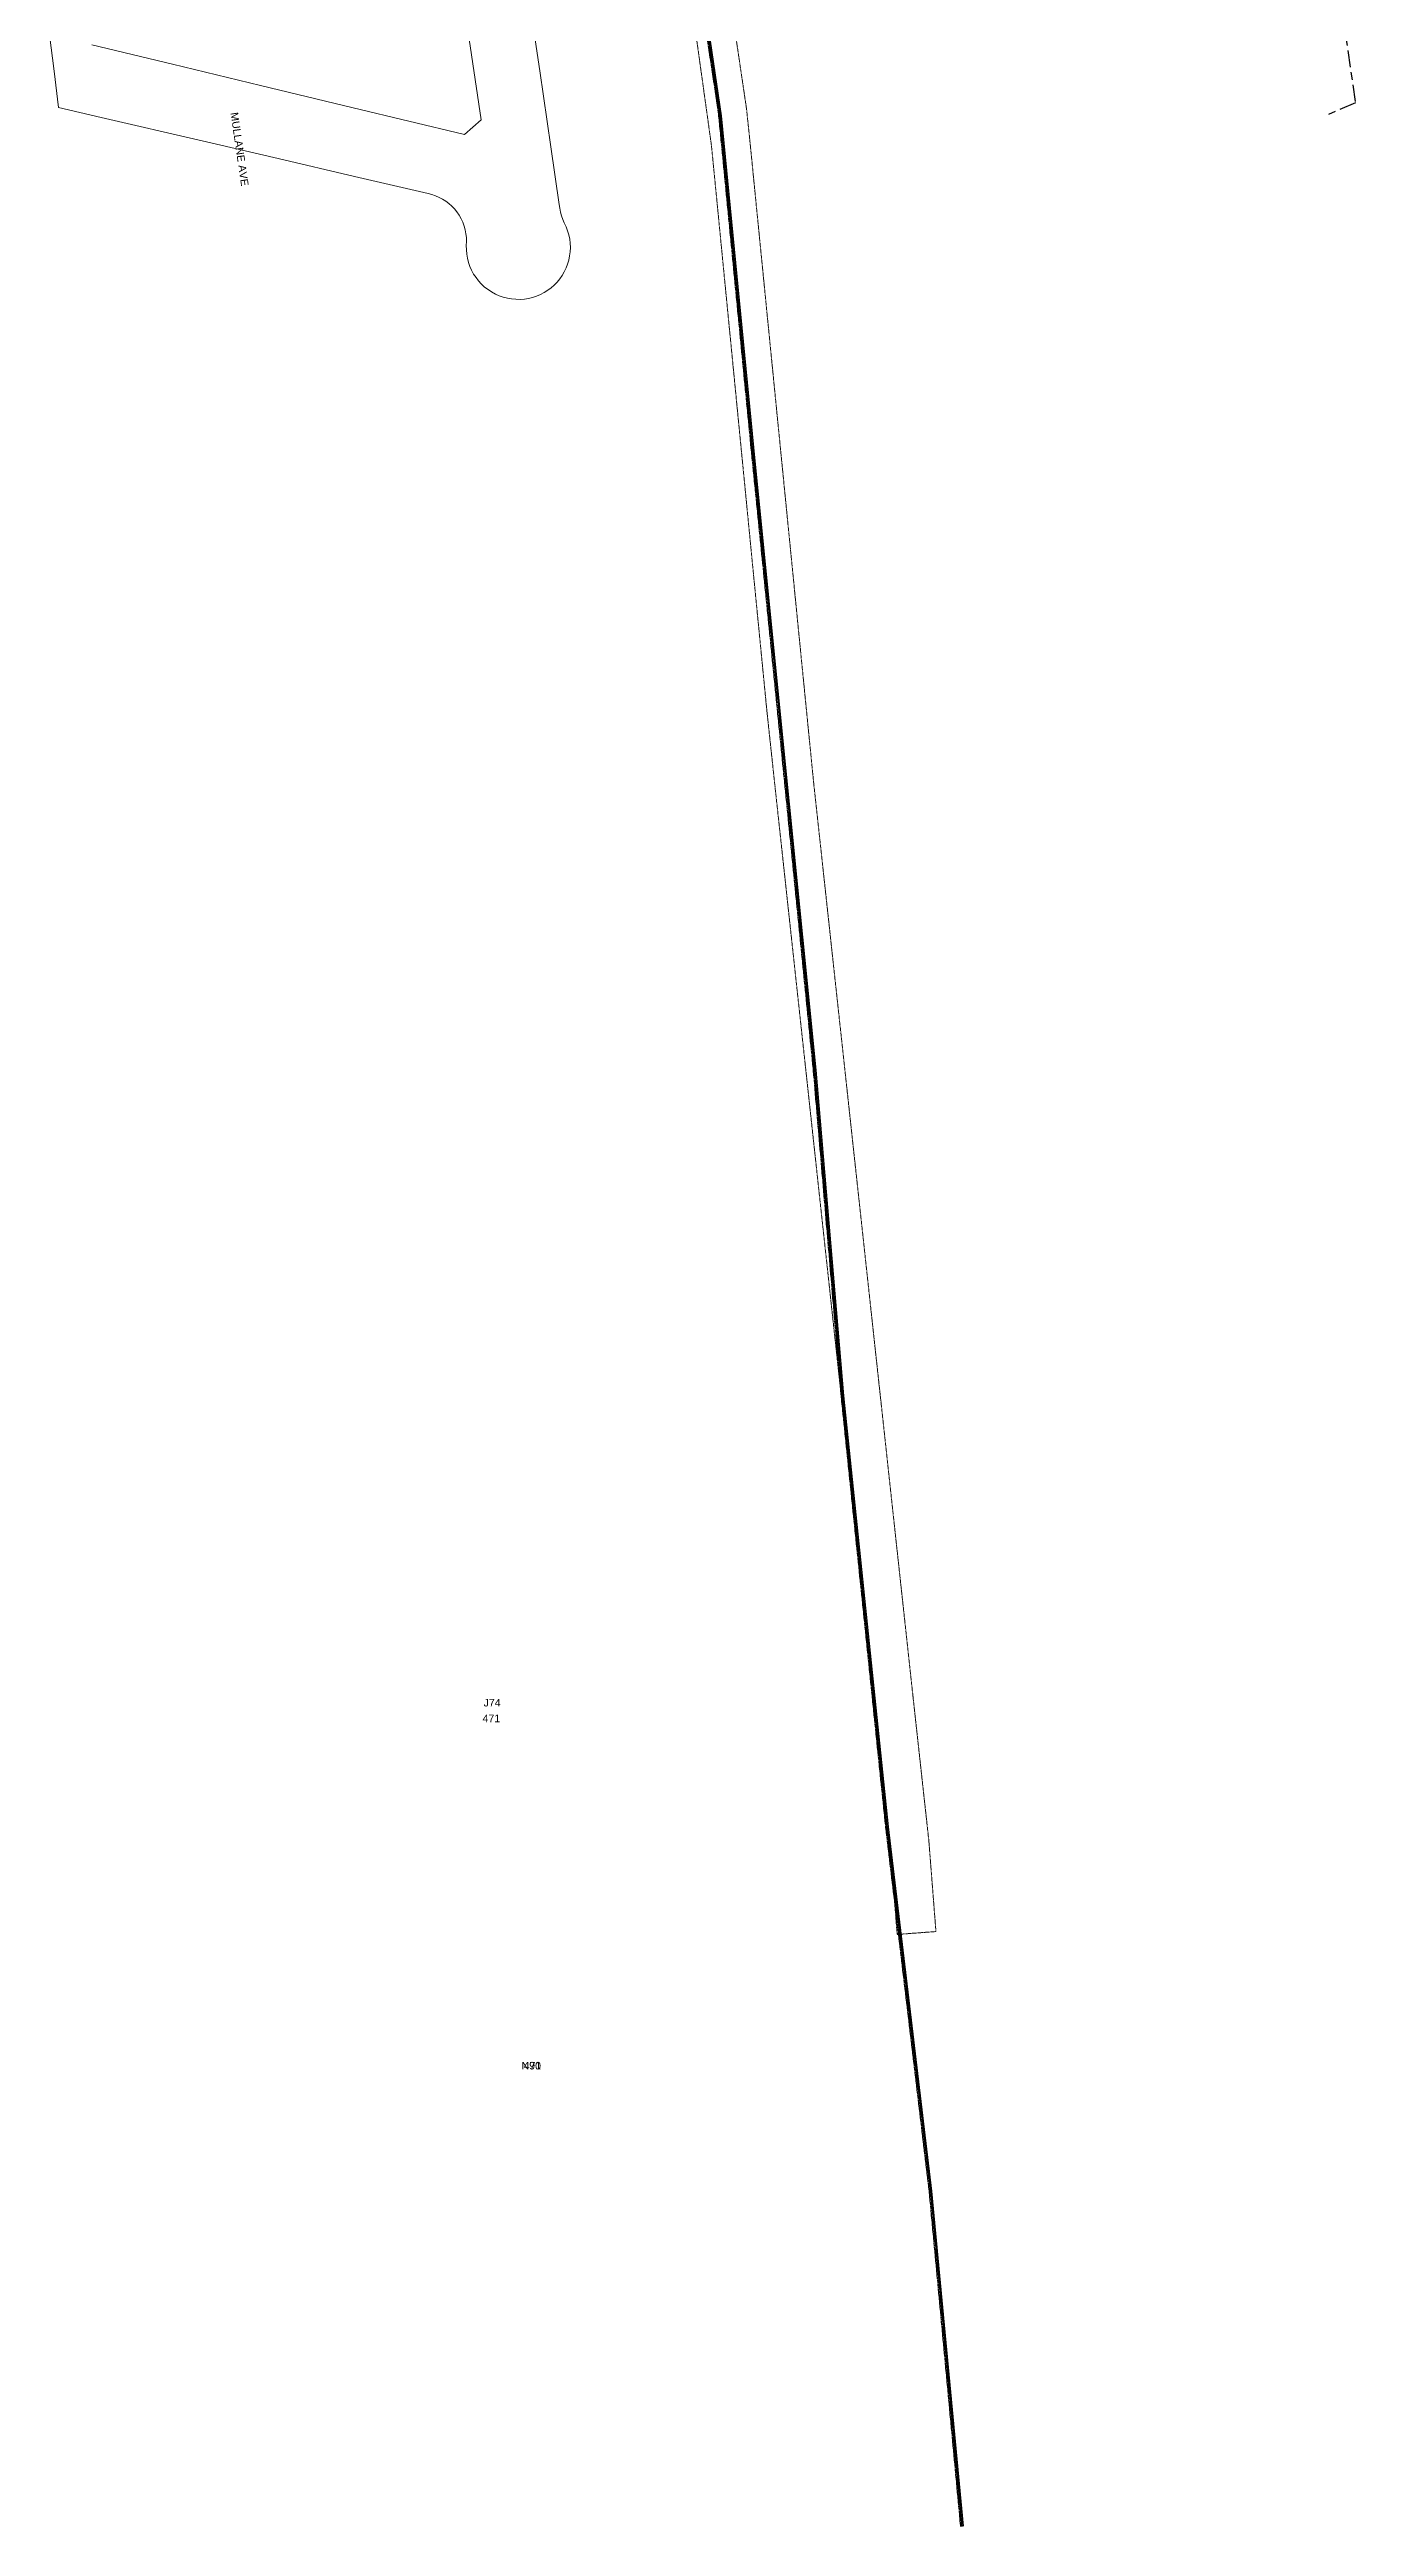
# Model space of a CAD drawing. Header units: metres. Extents: x 311460 to 313373, y 6261260 to 6263889.
# Drawn here: x 312483 to 312792, y 6261260 to 6261847 of the extents above; entities that cross this region are included whole.
import ezdxf

# ---------------------------------------------------------------- set-up
doc = ezdxf.new("R2010")
doc.units = ezdxf.units.M
for name, pattern in [('Cable Exist OH', [1, 1, 0]), ('Cable Exist UG', [8.2, 4, -1.2, 1.8, -1.2]), ('HIDDEN', [0.375, 0.25, -0.125]), ('HIDDEN2', [0.1875, 0.125, -0.0625])]:
    doc.linetypes.add(name, pattern=pattern)
doc.layers.add('Cadastre Other Property_SP_EXT', color=9, linetype='HIDDEN', lineweight=5)
doc.layers.add('Cadastre Roads_SP_EXT', color=9, linetype='Continuous', lineweight=5)
doc.layers.add('Mains_HV_EXT', color=7, linetype='Continuous')
doc.layers.add('Mains_TR_EXT', color=7, linetype='Continuous')
doc.styles.get("Standard").update_dxf_attribs({"font": 'arial.ttf'})
doc.linetypes.add('Cable E OH', pattern='A,9.4,["E",Standard,S=1.7,R=0,X=0,Y=-1],0', length=9.4)
doc.linetypes.add('Cable P UG', pattern='A,6,-0.5,["P",Standard,S=1.7,R=0,X=0.5,Y=-1],-2.9', length=9.4)

msp = doc.modelspace()

# ---------------------------------------------------------------- linework, layer by layer
at = {"layer": 'Cadastre Other Property_SP_EXT', "linetype": 'HIDDEN2'}
msp.add_lwpolyline([(312606.34, 6262119.97), (312597.4, 6262117.76), (312618.95, 6261968.35), (312634.94, 6261860.44), (312640.01, 6261824.13), (312653.16, 6261689.95), (312655.05, 6261672.34), (312678.63, 6261455.31), (312682.3, 6261421.86), (312683.96, 6261400.58), (312693.14, 6261401.27), (312691.46, 6261422.77), (312687.72, 6261456.81), (312664.19, 6261673.34), (312649.08, 6261825.49), (312648.32, 6261832.74), (312628.06, 6261969.6), (312606.34, 6262119.97)], close=True, dxfattribs=at)
at = {"layer": 'Cadastre Roads_SP_EXT', "linetype": 'Continuous'}
for points in [[(312483.34, 6261850.41), (312484.4, 6261841.79), (312485.46, 6261833.21), (312495.59, 6261830.84), (312519.44, 6261825.27), (312537.45, 6261821.07), (312555.49, 6261816.85), (312572.92, 6261812.78), (312573.83, 6261812.56), (312574.7, 6261812.26), (312575.54, 6261811.9), (312576.35, 6261811.47), (312577.12, 6261810.98), (312577.85, 6261810.43), (312578.53, 6261809.82), (312579.15, 6261809.15), (312579.75, 6261808.43), (312580.28, 6261807.66), (312580.75, 6261806.84), (312581.15, 6261805.99), (312581.47, 6261805.11), (312581.73, 6261804.21), (312581.9, 6261803.29), (312582.01, 6261802.36), (312582.04, 6261801.42), (312581.98, 6261800.49), (312581.99, 6261799.48), (312582.08, 6261798.47), (312582.25, 6261797.48), (312582.5, 6261796.5), (312582.83, 6261795.54), (312583.24, 6261794.62), (312583.72, 6261793.73), (312584.28, 6261792.88), (312584.9, 6261792.09), (312585.5, 6261791.44), (312585.58, 6261791.35), (312586.32, 6261790.66), (312587.12, 6261790.04), (312587.96, 6261789.49), (312588.85, 6261789), (312589.78, 6261788.59), (312590.73, 6261788.26), (312591.71, 6261788.01), (312592.7, 6261787.84), (312593.71, 6261787.75), (312594.72, 6261787.74), (312595.72, 6261787.8), (312596.71, 6261787.97), (312597.67, 6261788.21), (312598.61, 6261788.52), (312599.52, 6261788.9), (312600.41, 6261789.36), (312601.25, 6261789.89), (312602.04, 6261790.48), (312602.79, 6261791.13), (312603.48, 6261791.85), (312604.11, 6261792.61), (312604.67, 6261793.43), (312605.17, 6261794.28), (312605.31, 6261794.57), (312605.6, 6261795.18), (312605.96, 6261796.1), (312606.24, 6261797.05), (312606.44, 6261798.03), (312606.56, 6261799.01), (312606.61, 6261800.02), (312606.57, 6261801.03), (312606.45, 6261802.03), (312606.25, 6261803.02), (312605.97, 6261803.99), (312605.61, 6261804.93), (312605.17, 6261805.84), (312604.81, 6261806.67), (312604.5, 6261807.53), (312604.27, 6261808.41), (312604.09, 6261809.31), (312603.98, 6261810.2), (312601.98, 6261823.86), (312599.36, 6261841.82), (312596.66, 6261860.29)], [(312580.4, 6261864.86), (312585.47, 6261830.25), (312581.58, 6261826.77), (312555.21, 6261833.11), (312533.3, 6261838.38), (312512.42, 6261843.42), (312493.34, 6261848.01)]]:
    msp.add_lwpolyline(points, dxfattribs=at)
at = {"layer": 'Mains_HV_EXT', "linetype": 'Cable P UG'}
msp.add_lwpolyline([(312561.21, 6262397.21), (312572.16, 6262316.9), (312582.97, 6262239), (312595.81, 6262156.27), (312605.8, 6262073.71), (312617.17, 6261993.28), (312629.79, 6261914.24), (312642.01, 6261831.2), (312649.66, 6261752.61), (312654.97, 6261699.69), (312664.4, 6261605.18), (312670.98, 6261528.11), (312681.52, 6261426.01), (312691.82, 6261339.74), (312699.26, 6261260.43)], dxfattribs=at)
at = {"layer": 'Mains_HV_EXT', "linetype": 'Cable E OH'}
msp.add_lwpolyline([(312561.48, 6262397.44), (312572.46, 6262316.94), (312583.26, 6262239.05), (312596.11, 6262156.31), (312606.09, 6262073.74), (312617.47, 6261993.32), (312630.09, 6261914.29), (312642.31, 6261831.23), (312649.96, 6261752.64), (312655.27, 6261699.72), (312664.7, 6261605.21), (312671.28, 6261528.14), (312681.82, 6261426.04), (312692.12, 6261339.76), (312699.56, 6261260.46)], dxfattribs=at)
at = {"layer": 'Mains_HV_EXT', "linetype": 'Cable Exist OH'}
msp.add_lwpolyline([(312571.87, 6262316.86), (312582.67, 6262238.96), (312595.52, 6262156.23), (312605.5, 6262073.67), (312616.87, 6261993.23), (312629.49, 6261914.19), (312641.71, 6261831.16), (312649.36, 6261752.58)], dxfattribs=at)
at = {"layer": 'Mains_HV_EXT', "linetype": 'Cable Exist UG'}
msp.add_lwpolyline([(312735.46, 6262227.3), (312750.58, 6262121.67), (312752.77, 6262106.34), (312792.43, 6261834.31), (312785.77, 6261831.39)], dxfattribs=at)
at = {"layer": 'Mains_TR_EXT', "linetype": 'Cable Exist OH'}
msp.add_lwpolyline([(312560.94, 6262396.97), (312571.87, 6262316.86), (312582.67, 6262238.96), (312595.52, 6262156.23), (312605.5, 6262073.67), (312616.87, 6261993.23), (312629.49, 6261914.19), (312641.71, 6261831.16), (312649.36, 6261752.58), (312654.67, 6261699.66), (312664.1, 6261605.16), (312670.68, 6261528.09), (312681.22, 6261425.98), (312691.52, 6261339.71), (312698.96, 6261260.41)], dxfattribs=at)

# ---------------------------------------------------------------- texts
at = {"layer": 'Cadastre Roads_SP_EXT'}
msp.add_text('MULLANE AVE', height=1.8, rotation=278.31366, dxfattribs=at).set_placement((312526.16, 6261831.9))
at = {"layer": 'Mains_HV_EXT'}
for s, p in [('N90', (312595.04, 6261368.61)), ('471', (312595.54, 6261368.61))]:
    msp.add_text(s, height=1.8, dxfattribs=at).set_placement(p)
at = {"layer": 'Mains_TR_EXT'}
for s, p in [('J74', (312586.07, 6261454.57)), ('471', (312585.82, 6261450.84))]:
    msp.add_text(s, height=1.8, dxfattribs=at).set_placement(p)

doc.saveas('drawing.dxf')
